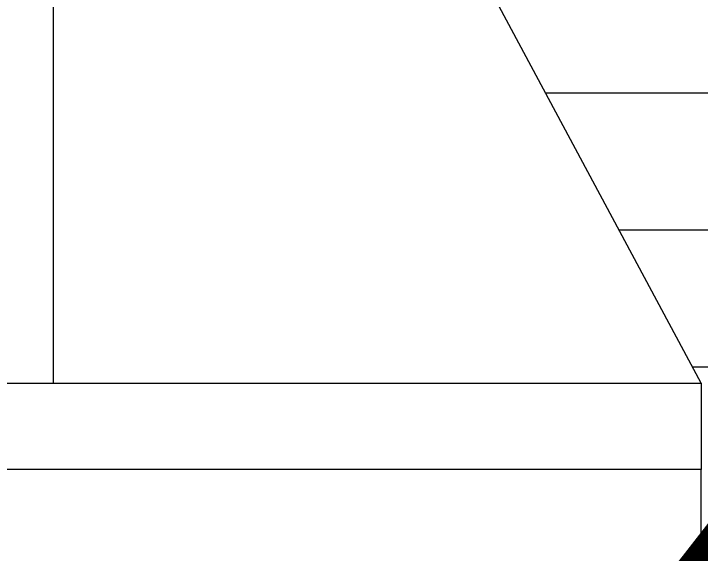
# Model space of a CAD drawing. Extents: x 12152 to 491505, y 111028 to 412681.
# Drawn here: x 45774 to 46570, y 214096 to 214722 of the extents above; entities that cross this region are included whole.
import ezdxf

# ---------------------------------------------------------------- set-up
doc = ezdxf.new("R2010")
doc.units = 0
doc.header["$LTSCALE"] = 1000
doc.header["$MEASUREMENT"] = 0
for name, color, linetype in [('GROUND', 2, 'Continuous'), ('PUB_HATCH', 8, 'Continuous'), ('WALL', 11, 'Continuous'), ('WIRE-照明', 1, 'Continuous'), ('图框(锁住)', 7, 'Continuous')]:
    doc.layers.add(name, color=color, linetype=linetype)

# ---------------------------------------------------------------- blocks, each defined once
blk = doc.blocks.new('EQWEWQEWQEQEQWEQWE')
at = {"layer": 'PUB_HATCH'}
h = blk.add_hatch(dxfattribs=at)
h.set_pattern_fill('ANSI33', color=256, scale=100, angle=135, style=0)
h.set_pattern_definition([(180, (-3000, 0), (-3e-14, -317.5), []), (180, (-3158.75, 158.75), (-3e-14, -317.5), [158.75, -79.375])])
h.paths.add_polyline_path([(-2192.26, 1500), (-2250, 1500), (-2250, 1400), (-3000, 0), (-1326.24, 0)])
h.paths.add_polyline_path([(-2.22, 1500), (-2192.26, 1500), (-1326.24, 0), (-668.07, 0, 0.188853)])
h.paths.add_polyline_path([(2.22, 1500), (-2.22, 1500, -0.188853), (-668.07, 0), (668.07, 0, -0.188853)])
h.paths.add_polyline_path([(2192.26, 1500), (2.22, 1500, 0.188853), (668.07, 0), (1326.24, 0)])
h.paths.add_polyline_path([(2250, 1400), (2250, 1500), (2192.26, 1500), (1326.24, 0), (3000, 0)])
at = {"layer": 'GROUND'}
for points in [[(3000, 1400), (3000, 0), (-3000, 0), (-3000, 1400)], [(-2250, 1400), (-3000, 0)]]:
    blk.add_lwpolyline(points, dxfattribs=at)
at = {"layer": '图框(锁住)', "color": 0}
blk.add_lwpolyline([(-2250, 1400), (-2250, 1500)], dxfattribs=at)

msp = doc.modelspace()

# ---------------------------------------------------------------- linework, layer by layer
at = {"layer": 'WALL', "color": 0}
for p, q in [((46569.84, 214194.15), (44319.84, 214194.15)), ((46569.84, 213994.15), (46569.84, 214194.15))]:
    msp.add_line(p, q, dxfattribs=at)
at = {"layer": 'WIRE-照明', "linetype": 'Continuous', "const_width": 52.5}
msp.add_lwpolyline([(46406.37, 213869.15), (47286.37, 215000.27)], dxfattribs=at)
at = {"layer": '图框(锁住)', "color": 0}
msp.add_lwpolyline([(46569.84, 188294.15), (37719.84, 188294.15), (37719.84, 214294.15), (46569.84, 214294.15)], dxfattribs=at)

# ---------------------------------------------------------------- block references
at = {"layer": '图框(锁住)', "color": 0, "xscale": -1, "rotation": 180}
msp.add_blockref('EQWEWQEWQEQEQWEQWE', (48819.84, 215694.15), dxfattribs=at)

doc.saveas('drawing.dxf')
